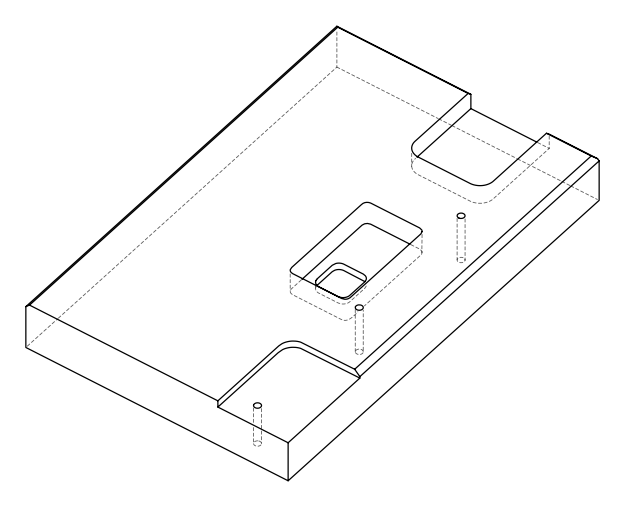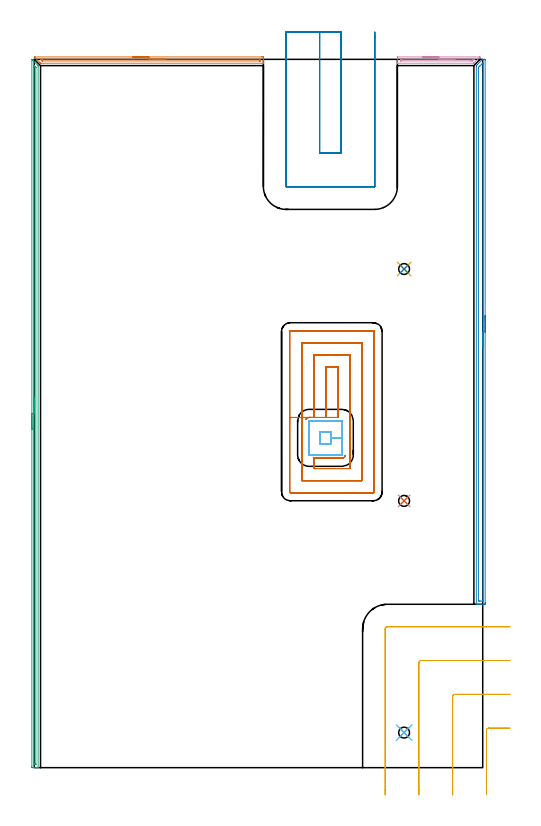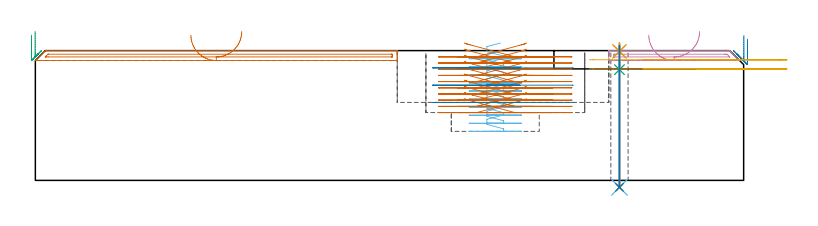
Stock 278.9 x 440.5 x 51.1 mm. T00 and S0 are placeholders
(PLAN: 14 operations, 6 tool changes, 43 min)
(1 AREA_MILL | FG_CHAMFER_SURFACE | UGT0205_001 | 2.41 min | 1105 mm3)
(2 AREA_MILL_1 | FG_CHAMFER_SURFACE_1 | UGT0205_001 | 5.6 min | 5180 mm3)
(3 AREA_MILL_2 | FG_CHAMFER_SURFACE_2 | UGT0205_001 | 7.18 min | 3330 mm3)
(4 AREA_MILL_3 | FG_CHAMFER_SURFACE_3 | UGT0205_001 | 0.95 min | 390 mm3)
(5 MILL_CORNER_NOTCH_RECTANGULAR | CORNER_NOTCH_RECTANGULAR | UGT0201_006 | Follow Part, ap 7, ae 75% | 2.08 min | 54230 mm3)
(6 MILL_RECTANGULAR_POCKET | POCKET_RECTANGULAR_STRAIGHT | UGT0201_132 | Follow Part, ap 3.5, ae 75% | 3.36 min | 37560 mm3)
(7 MILL_RECTANGULAR_POCKET_1 | POCKET_RECTANGULAR_STRAIGHT_1 | NXT0201_013 | Follow Part, ap 2.5, ae 75% | 17.71 min | 139403 mm3)
(8 MILL_SLOT | SLOT_PARTIAL_RECTANGULAR | UGT0201_006 | Follow Part, ap 7, ae 75% | 2.97 min | 156752 mm3)
(9 SPOT_DRILL | STEP1HOLE | NXT0321_9005460120000 | 0.03 min | 40 mm3)
(10 SPOT_DRILL_1 | STEP1HOLE_1 | NXT0321_9005460120000 | 0.03 min | 10 mm3)
(11 SPOT_DRILL_2 | STEP1HOLE_2 | NXT0321_9005460120000 | 0.03 min | 1 mm3)
(12 DRILL_THROUGH_HOLE_INTO_CENTER | STEP1HOLE | NXT0301_039 | 0.2 min | 1574 mm3)
(13 DRILL_THROUGH_HOLE_INTO_CENTER_1 | STEP1HOLE_1 | NXT0301_039 | 0.22 min | 1851 mm3)
(14 DRILL_THROUGH_HOLE_INTO_CENTER_2 | STEP1HOLE_2 | NXT0301_039 | 0.22 min | 1830 mm3)
(TOOL UGT0205_001 | Chamfer Mill 20 x 3 x 45 deg. | D20 FL50 Z2)
(TOOL UGT0201_006 | End Mill 28 mm | D28 FL25 Z2)
(TOOL UGT0201_132 | Carbide End Mill 14.0 | D14 FL30 Z4)
(TOOL NXT0201_013 | ENDMILL 10mm | D10 FL30 Z4)
(TOOL NXT0321_9005460120000 | NC Spot Drill, 142deg, 12mm, Carbide, Uncoated | D12 PA142 FL30 Z2)
(TOOL NXT0301_039 | Carbide Drill 6.8mm [860.1-0680-034A1-MM 2214] | D6.8 PA140 FL53 Z2)
(OP 1 AREA_MILL)
G17 G21 G94 G90
T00 M6
G54
G17 G0 G90 X61.25 Y442. S1061 M3
G43 Z61.1 H0
Z57.2
G94 G1 X61.288 Z56.328 F250.
X61.402 Z55.463
X61.591 Z54.612
X61.853 Z53.78
X62.187 Z52.974
X62.59 Z52.2
X63.058 Z51.464
X63.589 Z50.772
X64.179 Z50.129
X64.822 Z49.539
X65.514 Z49.008
X66.25 Z48.54
X67.024 Z48.137
X67.83 Z47.803
X68.662 Z47.541
X69.513 Z47.352
X70.378 Z47.238
X71.25 Z47.2
X141.262
X141.873 Y441.998 Z47.202
X142.477 Y441.992 Z47.203
X142.493 Y441.991 Z47.205
X142.5 Y441.389 Z47.806
Y439.962 Z49.234
Y439.604 Z49.592
Y438.886 Z50.314
Y438.591 Z50.609
X142.493 Y438.163 Z51.028
X142.49 Y438.102 Z51.089
X142.32 Y438.1 Z51.1
X4.202
X3.896 Y438.104 Z51.09
X3.733 Y438.265 Z50.931
X3.289 Y438.711 Z50.489
X0.329 Y441.671 Z47.528
X0.163 Y441.836 Z47.361
X0.031 Y441.973 Z47.225
X0.017 Y441.994 Z47.203
X0.031 Y441.999 Z47.199
X71.25 Y442. Z47.2
Y440.586 Z48.614
X140.175 Y440.585 Z48.615
X140.354 Y440.583 Z48.617
X140.472 Y440.579 Z48.621
X140.492 Y440.576 Z48.624
X140.495 Y440.572 Z48.628
X140.498 Y440.555 Z48.645
X140.499 Y440.496 Z48.704
X140.5 Y440.083 Z49.117
X140.498 Y439.604 Z49.596
X140.496 Y439.552 Z49.648
X140.491 Y439.528 Z49.672
X140.488 Y439.521 Z49.679
X140.443 Y439.519 Z49.681
X140.264 Y439.515 Z49.685
X140.175 Y439.514 Z49.686
X140.085
X5.185 Y439.515 Z49.685
X5.096 Y439.516 Z49.684
X5.007 Y439.518 Z49.682
X4.952 Y439.521 Z49.679
X4.916 Y439.546 Z49.654
X4.853 Y439.604 Z49.596
X4.202 Y440.249 Z48.951
X3.961 Y440.496 Z48.704
X3.888 Y440.573 Z48.627
X4.024 Y440.581 Z48.619
X4.114 Y440.584 Z48.616
X4.202 Y440.585 Z48.615
X5.007 Y440.586 Z48.614
X71.25
X72.121 Z48.652
X72.986 Z48.766
X73.838 Z48.955
X74.67 Z49.217
X75.476 Z49.551
X76.25 Z49.954
X76.986 Z50.423
X77.678 Z50.954
X78.321 Z51.543
X78.91 Z52.186
X79.441 Z52.878
X79.91 Z53.614
X80.313 Z54.388
X80.647 Z55.194
X80.909 Z56.026
X81.098 Z56.878
X81.212 Z57.743
X81.25 Z58.614
G0 Z61.1
M5
M2
(OP 2 AREA_MILL_1)
G17 G21 G94 G90
T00 M6
G54
G17 G0 G90 X280.4 Y281.05 S1061 M3
G43 Z61.1 H0
Z55.6
G94 G1 Y281.012 Z54.728 F250.
Y280.898 Z53.864
Y280.709 Z53.012
Y280.447 Z52.18
Y280.113 Z51.374
Y279.71 Z50.6
Y279.242 Z49.864
Y278.71 Z49.172
Y278.121 Z48.529
Y277.478 Z47.94
Y276.786 Z47.408
Y276.05 Z46.94
Y275.276 Z46.537
Y274.47 Z46.203
Y273.638 Z45.941
Y272.786 Z45.752
Y271.922 Z45.638
Y271.05 Z45.6
Y102.575
X280.399 Y102.217 Z45.601
X280.393 Y101.688 Z45.603
X280.391 Y101.608 Z45.605
X279.868 Y101.6 Z46.128
X278.094 Z47.901
X277.545 Z48.452
X277.206 Z48.79
X276.658 Z49.338
X276.319 Z49.676
X275.641 Z50.358
X275.306 Z50.693
X274.934 Z51.057
X274.903 Y101.609 Z51.088
X274.9 Y101.771 Z51.1
Y436.309
X274.904 Y436.605 Z51.09
X275.081 Y436.782 Z50.916
X275.304 Y437.005 Z50.695
X278.48 Y440.181 Z47.518
X278.537 Y440.239 Z47.459
X278.702 Y440.402 Z47.297
X278.781 Y440.478 Z47.219
X278.81 Y440.499 Z47.188
X278.981 Y440.5 Z47.018
X279.046 Z46.953
X279.868 Z46.126
X280.037 Z45.958
X280.206 Z45.789
X280.391 Y440.498 Z45.605
X280.396 Y440.329 Z45.604
X280.4 Y440.062 Z45.6
Y271.05
X278.986 Z47.014
Y104.004
X278.981 Y103.61 Z47.019
X278.494 Y103.601 Z47.506
X277.206 Y103.6 Z48.794
X276.719 Y103.601 Z49.281
X276.319 Y103.61 Z49.681
X276.314 Y104.004 Z49.686
Y104.009
Y435.421
X276.319 Y435.558 Z49.681
X276.69 Y435.937 Z49.31
X277.059 Y436.31 Z48.941
X278.468 Y437.719 Z47.532
X278.846 Y438.096 Z47.154
X278.915 Y438.162 Z47.085
X278.981 Y438.219 Z47.019
X278.986 Y438.096 Z47.014
Y438.091
Y271.05
Y270.178 Z47.052
Y269.314 Z47.166
Y268.462 Z47.355
Y267.63 Z47.617
Y266.824 Z47.951
Y266.05 Z48.354
Y265.314 Z48.823
Y264.622 Z49.354
Y263.979 Z49.943
Y263.39 Z50.586
Y262.858 Z51.278
Y262.39 Z52.014
Y261.987 Z52.788
Y261.653 Z53.594
Y261.391 Z54.426
Y261.202 Z55.278
Y261.088 Z56.143
Y261.05 Z57.014
G0 Z61.1
M5
M2
(OP 3 AREA_MILL_2)
G17 G21 G94 G90
T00 M6
G54
G17 G0 G90 X-1.5 Y210.25 S1061 M3
G43 Z61.1 H0
Z57.2
G94 G1 Y210.288 Z56.328 F250.
Y210.402 Z55.464
Y210.591 Z54.612
Y210.853 Z53.78
Y211.187 Z52.974
Y211.59 Z52.2
Y212.058 Z51.464
Y212.59 Z50.772
Y213.179 Z50.129
Y213.822 Z49.54
Y214.514 Z49.009
Y215.25 Z48.54
Y216.024 Z48.137
Y216.83 Z47.803
Y217.662 Z47.541
Y218.514 Z47.352
Y219.378 Z47.238
Y220.25 Z47.2
Y440.406
X-1.496 Y440.484 Z47.202
X-1.495 Y440.486 Z47.203
X-1.483 Y440.484 Z47.215
X-0.889 Y439.889 Z47.811
X2.146 Y436.855 Z50.844
X2.384 Y436.618 Z51.08
X2.39 Y436.611 Z51.085
X2.394 Y436.596 Z51.088
X2.4 Y436.318 Z51.1
Y0.161
X2.405 Y0.01 Z51.095
X2.342 Y0.007 Z51.033
X1.95 Y0. Z50.649
X1.554 Z50.254
X0.896 Z49.592
X-0.325 Z48.372
X-0.889 Z47.805
X-1.149 Y0.001 Z47.545
X-1.495 Y0.002 Z47.2
X-1.496 Y0.004 Z47.199
X-1.5 Y0.611 Z47.2
Y220.25
X-0.086 Z48.614
Y435.514
X-0.085 Y436.318 Z48.615
X-0.083 Y436.405 Z48.617
X-0.079 Y436.495 Z48.621
X-0.067 Y436.606 Z48.633
X0.004 Y436.54 Z48.704
X0.231 Y436.318 Z48.931
X0.896 Y435.65 Z49.596
X0.951 Y435.592 Z49.651
X0.976 Y435.563 Z49.676
X0.979 Y435.513 Z49.679
X0.983 Y435.425 Z49.683
X0.985 Y435.336 Z49.685
Y2.308
X0.984 Y2.218 Z49.684
X0.979 Y2.041 Z49.679
X0.977 Y2.008 Z49.677
X0.97 Y2.006 Z49.67
X0.946 Y2.003 Z49.646
X0.896 Y2.001 Z49.596
X0.399 Z49.099
X0.004 Y2.007 Z48.704
X-0.052 Y2.01 Z48.648
X-0.079 Y2.018 Z48.621
X-0.086 Y2.397 Z48.614
Y220.25
Y221.122 Z48.652
Y221.986 Z48.766
Y222.838 Z48.955
Y223.67 Z49.217
Y224.476 Z49.551
Y225.25 Z49.954
Y225.986 Z50.423
Y226.678 Z50.954
Y227.321 Z51.543
Y227.91 Z52.186
Y228.442 Z52.879
Y228.91 Z53.614
Y229.313 Z54.388
Y229.647 Z55.194
Y229.909 Z56.026
Y230.098 Z56.878
Y230.212 Z57.743
Y230.25 Z58.614
G0 Z61.1
M5
M2
(OP 4 AREA_MILL_3)
G17 G21 G94 G90
T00 M6
G54
G17 G0 G90 X241.55 Y442. S1061 M3
G43 Z61.1 H0
Z57.2
G94 G1 X241.588 Z56.328 F250.
X241.702 Z55.464
X241.891 Z54.612
X242.153 Z53.78
X242.487 Z52.974
X242.89 Z52.2
X243.358 Z51.464
X243.889 Z50.772
X244.479 Z50.129
X245.122 Z49.54
X245.814 Z49.008
X246.55 Z48.54
X247.324 Z48.137
X248.13 Z47.803
X248.962 Z47.541
X249.813 Z47.352
X250.678 Z47.238
X251.55 Z47.2
X277.085
X277.294 Y441.993 Z47.205
X277.137 Y441.836 Z47.361
X277.085 Y441.784 Z47.414
X274.012 Y438.711 Z50.486
X273.754 Y438.454 Z50.745
X273.665 Y438.365 Z50.834
X273.47 Y438.172 Z51.025
X273.395 Y438.104 Z51.089
X273.248 Y438.1 Z51.1
X225.867
X225.81 Y438.104 Z51.09
X225.806 Y438.122 Z51.072
X225.8 Y438.285 Z50.914
X225.801 Y441.992 Z47.206
X225.867 Y442. Z47.2
X251.55
Y440.586 Z48.614
X273.248 Y440.585 Z48.615
X273.336 Y440.583 Z48.617
X273.393 Y440.579 Z48.621
X273.414 Y440.576 Z48.624
X273.392 Y440.549 Z48.651
X273.345 Y440.496 Z48.704
X273.297 Y440.447 Z48.753
X273.248 Y440.397 Z48.803
X272.852 Y440.002 Z49.198
X272.452 Y439.604 Z49.596
X272.405 Y439.56 Z49.64
X272.362 Y439.521 Z49.679
X271.564 Y439.515 Z49.685
X271.476
X228.081
X227.992 Y439.517 Z49.683
X227.824 Y439.521 Z49.679
X227.81 Y439.604 Z49.596
X227.803 Y439.883 Z49.317
X227.805 Y440.496 Z48.704
X227.807 Y440.566 Z48.634
X227.809 Y440.578 Z48.622
X227.845 Y440.581 Z48.619
X227.904 Y440.584 Z48.616
X227.993 Y440.586 Z48.614
X228.081
X251.55
X252.422 Z48.652
X253.286 Z48.766
X254.138 Z48.955
X254.97 Z49.217
X255.776 Z49.551
X256.55 Z49.954
X257.286 Z50.423
X257.978 Z50.954
X258.621 Z51.543
X259.21 Z52.186
X259.741 Z52.878
X260.21 Z53.614
X260.613 Z54.388
X260.947 Z55.194
X261.209 Z56.026
X261.398 Z56.878
X261.512 Z57.743
X261.55 Z58.614
G0 Z61.1
M5
M2
(OP 5 MILL_CORNER_NOTCH_RECTANGULAR)
G17 G21 G94 G90
T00 M6
G54
G17 G0 G90 X295.9 Y24.6 S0 M3
G43 Z61.1 H0
Z47.5
G94 G1 X292.9 F250.
X282.593 F500.
G3 X281.2 Y23.207 R1.4
G1 Y-13.81
Y-16.81 F250.
G0 Z61.1
X295.9 Y45.6
Z47.5
G1 X292.9
X261.594 F500.
G3 X260.2 Y44.206 R1.4
G1 Y-14.
Y-17. F250.
G0 Z61.1
X295.9 Y66.6
Z47.5
G1 X292.9
X240.594 F500.
G3 X239.2 Y65.206 R1.4
G1 Y-14.
Y-17. F250.
G0 Z61.1
X295.9 Y87.6
Z47.5
G1 X292.9
X219.594 F500.
G3 X218.2 Y86.206 R1.4
G1 Y-14.
Y-17. F250.
G0 Z61.1
X295.9 Y24.6
Z43.9
G1 X292.9
X282.593 F500.
G3 X281.2 Y23.207 R1.4
G1 Y-13.81
Y-16.81 F250.
G0 Z61.1
X295.9 Y45.6
Z43.9
G1 X292.9
X261.594 F500.
G3 X260.2 Y44.206 R1.4
G1 Y-14.
Y-17. F250.
G0 Z61.1
X295.9 Y66.6
Z43.9
G1 X292.9
X240.594 F500.
G3 X239.2 Y65.206 R1.4
G1 Y-14.
Y-17. F250.
G0 Z61.1
X295.9 Y87.6
Z43.9
G1 X292.9
X219.594 F500.
G3 X218.2 Y86.206 R1.4
G1 Y-14.
Y-17. F250.
G0 Z61.1
M5
M2
(OP 6 MILL_RECTANGULAR_POCKET)
G17 G21 G94 G90
T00 M6
G54
G17 G0 G90 X183.164 Y208.8 S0 M3
G43 Z61.1 H0
Z54.1
G94 G1 X177.8 Z52.663 F250.
Y201.4 Z50.68
X184.4 Z48.911
Y205.1 Z47.92
Y208.8 F500.
X177.8
Y201.4
X184.4
Y205.1
X191.4
Y215.6
G3 X191.2 Y215.8 R0.2
G1 X171.
G3 X170.8 Y215.6 R0.2
G1 Y194.6
G3 X171. Y194.4 R0.2
G1 X191.2
G3 X191.4 Y194.6 R0.2
G1 Y205.1
Y206.1
G0 X183.164 Y208.8 Z50.92
G1 X177.8 Z49.483 F250.
Y201.4 Z47.5
X184.4 Z45.731
Y205.1 Z44.74
Y208.8 F500.
X177.8
Y201.4
X184.4
Y205.1
X191.4
Y215.6
G3 X191.2 Y215.8 R0.2
G1 X171.
G3 X170.8 Y215.6 R0.2
G1 Y194.6
G3 X171. Y194.4 R0.2
G1 X191.2
G3 X191.4 Y194.6 R0.2
G1 Y205.1
Y206.1
G0 X183.164 Y208.8 Z47.74
G1 X177.8 Z46.303 F250.
Y201.4 Z44.32
X184.4 Z42.551
Y205.1 Z41.56
Y208.8 F500.
X177.8
Y201.4
X184.4
Y205.1
X191.4
Y215.6
G3 X191.2 Y215.8 R0.2
G1 X171.
G3 X170.8 Y215.6 R0.2
G1 Y194.6
G3 X171. Y194.4 R0.2
G1 X191.2
G3 X191.4 Y194.6 R0.2
G1 Y205.1
Y206.1
G0 X183.164 Y208.8 Z44.56
G1 X177.8 Z43.123 F250.
Y201.4 Z41.14
X184.4 Z39.371
Y205.1 Z38.38
Y208.8 F500.
X177.8
Y201.4
X184.4
Y205.1
X191.4
Y215.6
G3 X191.2 Y215.8 R0.2
G1 X171.
G3 X170.8 Y215.6 R0.2
G1 Y194.6
G3 X171. Y194.4 R0.2
G1 X191.2
G3 X191.4 Y194.6 R0.2
G1 Y205.1
Y206.1
G0 X183.164 Y208.8 Z41.38
G1 X177.8 Z39.943 F250.
Y201.4 Z37.96
X184.4 Z36.191
Y205.1 Z35.2
Y208.8 F500.
X177.8
Y201.4
X184.4
Y205.1
X191.4
Y215.6
G3 X191.2 Y215.8 R0.2
G1 X171.
G3 X170.8 Y215.6 R0.2
G1 Y194.6
G3 X171. Y194.4 R0.2
G1 X191.2
G3 X191.4 Y194.6 R0.2
G1 Y205.1
Y206.1
G0 X183.164 Y208.8 Z38.2
G1 X177.8 Z36.763 F250.
Y201.4 Z34.78
X184.4 Z33.011
Y205.1 Z32.02
Y208.8 F500.
X177.8
Y201.4
X184.4
Y205.1
X191.4
Y215.6
G3 X191.2 Y215.8 R0.2
G1 X171.
G3 X170.8 Y215.6 R0.2
G1 Y194.6
G3 X171. Y194.4 R0.2
G1 X191.2
G3 X191.4 Y194.6 R0.2
G1 Y205.1
Y206.1
G0 X183.164 Y208.8 Z35.02
G1 X177.8 Z33.583 F250.
Y201.4 Z31.6
X184.4 Z29.831
Y205.1 Z28.84
Y208.8 F500.
X177.8
Y201.4
X184.4
Y205.1
X191.4
Y215.6
G3 X191.2 Y215.8 R0.2
G1 X171.
G3 X170.8 Y215.6 R0.2
G1 Y194.6
G3 X171. Y194.4 R0.2
G1 X191.2
G3 X191.4 Y194.6 R0.2
G1 Y205.1
Y206.1
G0 X183.164 Y208.8 Z31.84
G1 X177.8 Z30.403 F250.
Y201.4 Z28.42
X184.4 Z26.651
Y205.1 Z25.66
Y208.8 F500.
X177.8
Y201.4
X184.4
Y205.1
X191.4
Y215.6
G3 X191.2 Y215.8 R0.2
G1 X171.
G3 X170.8 Y215.6 R0.2
G1 Y194.6
G3 X171. Y194.4 R0.2
G1 X191.2
G3 X191.4 Y194.6 R0.2
G1 Y205.1
Y206.1
G0 X183.164 Y208.8 Z28.66
G1 X177.8 Z27.223 F250.
Y201.4 Z25.24
X184.4 Z23.471
Y205.1 Z22.48
Y208.8 F500.
X177.8
Y201.4
X184.4
Y205.1
X191.4
Y215.6
G3 X191.2 Y215.8 R0.2
G1 X171.
G3 X170.8 Y215.6 R0.2
G1 Y194.6
G3 X171. Y194.4 R0.2
G1 X191.2
G3 X191.4 Y194.6 R0.2
G1 Y205.1
Y206.1
G0 X183.164 Y208.8 Z25.48
G1 X177.8 Z24.043 F250.
Y201.4 Z22.06
X184.4 Z20.291
Y205.1 Z19.3
Y208.8 F500.
X177.8
Y201.4
X184.4
Y205.1
X191.4
Y215.6
G3 X191.2 Y215.8 R0.2
G1 X171.
G3 X170.8 Y215.6 R0.2
G1 Y194.6
G3 X171. Y194.4 R0.2
G1 X191.2
G3 X191.4 Y194.6 R0.2
G1 Y205.1
Y206.1
G0 Z61.1
M5
M2
(OP 7 MILL_RECTANGULAR_POCKET_1)
G17 G21 G94 G90
T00 M6
G54
G17 G0 G90 X169.014 Y216.526 S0 M3
G43 Z61.1 H0
Z54.1
G94 G1 X169.183 Y216.855 Z54.001 F250.
X169.295 Y217.022 Z53.947
X169.353 Y217.088 Z53.923
X169.651 Y217.358 Z53.816
X169.809 Y217.464 Z53.765
X169.991 Y217.55 Z53.711
X170.29 Y217.678 Z53.624
X170.572 Y217.76 Z53.545
X170.821 Y217.799 Z53.477
X171.285 Y217.811 Z53.353
X172.101 Y217.8 Z53.134
X188.8 Z48.66
Y249.2 F500.
X181.3
Y217.8
G0 X193.328 Y194.049 Z54.1
G1 X193.221 Y193.726 Z54.009 F250.
X193.002 Y193.33 Z53.888
X192.862 Y193.16 Z53.828
X192.711 Y192.993 Z53.768
X192.547 Y192.847 Z53.709
X192.356 Y192.72 Z53.648
X192.159 Y192.625 Z53.589
X191.961 Y192.53 Z53.53
X191.518 Y192.412 Z53.408
X191.299 Y192.395 Z53.349
X190.707 Y192.4 Z53.19
X173.8 Z48.66
Y186. F500.
X196.3
Y256.7
X173.8
Y217.8
X172.101
X171.285 Y217.811
X170.865 Y217.8
X166.3
Y178.5
X203.8
Y264.2
X166.3
Y217.8
X158.8
Y171.4
G3 X159.2 Y171. R0.4
G1 X210.9
G3 X211.3 Y171.4 R0.4
G1 Y271.3
G3 X210.9 Y271.7 R0.4
G1 X159.2
G3 X158.8 Y271.3 R0.4
G1 Y217.8
Y216.8
G0 X169.014 Y216.526 Z51.66
G1 X169.183 Y216.855 Z51.561 F250.
X169.295 Y217.022 Z51.507
X169.534 Y217.265 Z51.416
X169.809 Y217.464 Z51.325
X169.991 Y217.55 Z51.271
X170.29 Y217.678 Z51.184
X170.572 Y217.76 Z51.105
X170.821 Y217.799 Z51.037
X171.285 Y217.811 Z50.913
X172.101 Y217.8 Z50.694
X188.8 Z46.22
Y249.2 F500.
X181.3
Y217.8
G0 X193.328 Y194.049 Z51.66
G1 X193.221 Y193.726 Z51.569 F250.
X193.002 Y193.33 Z51.448
X192.862 Y193.16 Z51.388
X192.711 Y192.993 Z51.328
X192.547 Y192.847 Z51.27
X192.326 Y192.703 Z51.199
X192.127 Y192.61 Z51.14
X191.928 Y192.518 Z51.081
X191.518 Y192.412 Z50.968
X191.299 Y192.395 Z50.909
X190.707 Y192.4 Z50.75
X173.8 Z46.22
Y186. F500.
X196.3
Y256.7
X173.8
Y217.8
X172.101
X171.285 Y217.811
X170.865 Y217.8
X166.3
Y178.5
X203.8
Y264.2
X166.3
Y217.8
X158.8
Y171.4
G3 X159.2 Y171. R0.4
G1 X210.9
G3 X211.3 Y171.4 R0.4
G1 Y271.3
G3 X210.9 Y271.7 R0.4
G1 X159.2
G3 X158.8 Y271.3 R0.4
G1 Y217.8
Y216.8
G0 X169.014 Y216.526 Z49.22
G1 X169.183 Y216.855 Z49.121 F250.
X169.295 Y217.022 Z49.067
X169.534 Y217.265 Z48.976
X169.809 Y217.464 Z48.885
X169.991 Y217.55 Z48.831
X170.29 Y217.678 Z48.744
X170.572 Y217.76 Z48.665
X170.821 Y217.799 Z48.597
X171.285 Y217.811 Z48.473
X172.101 Y217.8 Z48.254
X188.8 Z43.78
Y249.2 F500.
X181.3
Y217.8
G0 X193.326 Y194.051 Z49.22
G1 X193.173 Y193.624 Z49.098 F250.
X192.866 Y193.149 Z48.947
X192.71 Y192.992 Z48.888
X192.546 Y192.846 Z48.829
X192.058 Y192.569 Z48.678
X191.518 Y192.412 Z48.528
X191.299 Y192.395 Z48.469
X190.707 Y192.4 Z48.31
X173.8 Z43.78
Y186. F500.
X196.3
Y256.7
X173.8
Y217.8
X172.101
X171.285 Y217.811
X170.865 Y217.8
X166.3
Y178.5
X203.8
Y264.2
X166.3
Y217.8
X158.8
Y171.4
G3 X159.2 Y171. R0.4
G1 X210.9
G3 X211.3 Y171.4 R0.4
G1 Y271.3
G3 X210.9 Y271.7 R0.4
G1 X159.2
G3 X158.8 Y271.3 R0.4
G1 Y217.8
Y216.8
G0 X169.014 Y216.526 Z46.78
G1 X169.183 Y216.855 Z46.681 F250.
X169.295 Y217.022 Z46.627
X169.534 Y217.265 Z46.536
X169.809 Y217.464 Z46.445
X169.991 Y217.55 Z46.391
X170.29 Y217.678 Z46.304
X170.572 Y217.76 Z46.225
X170.821 Y217.799 Z46.157
X171.285 Y217.811 Z46.033
X172.101 Y217.8 Z45.814
X188.8 Z41.34
Y249.2 F500.
X181.3
Y217.8
G0 X193.327 Y194.049 Z46.78
G1 X193.175 Y193.623 Z46.659 F250.
X192.866 Y193.147 Z46.507
X192.711 Y192.992 Z46.448
X192.547 Y192.847 Z46.389
X192.323 Y192.7 Z46.318
X192.123 Y192.609 Z46.259
X191.924 Y192.517 Z46.2
X191.518 Y192.412 Z46.088
X191.299 Y192.395 Z46.029
X190.689 Y192.4 Z45.865
X173.8 Z41.34
Y186. F500.
X196.3
Y256.7
X173.8
Y217.8
X172.101
X171.285 Y217.811
X170.865 Y217.8
X166.3
Y178.5
X203.8
Y264.2
X166.3
Y217.8
X158.8
Y171.4
G3 X159.2 Y171. R0.4
G1 X210.9
G3 X211.3 Y171.4 R0.4
G1 Y271.3
G3 X210.9 Y271.7 R0.4
G1 X159.2
G3 X158.8 Y271.3 R0.4
G1 Y217.8
Y216.8
G0 X169.014 Y216.526 Z44.34
G1 X169.183 Y216.855 Z44.241 F250.
X169.295 Y217.022 Z44.187
X169.534 Y217.265 Z44.096
X169.809 Y217.464 Z44.005
X169.991 Y217.55 Z43.951
X170.29 Y217.678 Z43.864
X170.572 Y217.76 Z43.785
X170.821 Y217.799 Z43.717
X171.285 Y217.811 Z43.593
X172.101 Y217.8 Z43.374
X188.8 Z38.9
Y249.2 F500.
X181.3
Y217.8
G0 X193.327 Y194.048 Z44.34
G1 X193.173 Y193.618 Z44.218 F250.
X192.866 Y193.148 Z44.067
X192.711 Y192.993 Z44.008
X192.547 Y192.847 Z43.95
X192.328 Y192.704 Z43.879
X192.129 Y192.611 Z43.821
X191.93 Y192.519 Z43.762
X191.518 Y192.412 Z43.648
X191.299 Y192.395 Z43.589
X190.689 Y192.4 Z43.425
X173.8 Z38.9
Y186. F500.
X196.3
Y256.7
X173.8
Y217.8
X172.101
X171.285 Y217.811
X170.865 Y217.8
X166.3
Y178.5
X203.8
Y264.2
X166.3
Y217.8
X158.8
Y171.4
G3 X159.2 Y171. R0.4
G1 X210.9
G3 X211.3 Y171.4 R0.4
G1 Y271.3
G3 X210.9 Y271.7 R0.4
G1 X159.2
G3 X158.8 Y271.3 R0.4
G1 Y217.8
Y216.8
G0 X169.014 Y216.526 Z41.9
G1 X169.183 Y216.855 Z41.801 F250.
X169.295 Y217.022 Z41.747
X169.534 Y217.265 Z41.656
X169.809 Y217.464 Z41.565
X169.991 Y217.55 Z41.511
X170.29 Y217.678 Z41.424
X170.572 Y217.76 Z41.345
X170.821 Y217.799 Z41.277
X171.285 Y217.811 Z41.153
X172.101 Y217.8 Z40.934
X188.8 Z36.46
Y249.2 F500.
X181.3
Y217.8
G0 X193.328 Y194.048 Z41.9
G1 X193.171 Y193.614 Z41.776 F250.
X192.866 Y193.148 Z41.627
X192.711 Y192.993 Z41.568
X192.547 Y192.847 Z41.51
X192.326 Y192.703 Z41.439
X192.127 Y192.611 Z41.38
X191.928 Y192.518 Z41.321
X191.518 Y192.412 Z41.208
X191.299 Y192.395 Z41.149
X190.707 Y192.4 Z40.99
X173.8 Z36.46
Y186. F500.
X196.3
Y256.7
X173.8
Y217.8
X172.101
X171.285 Y217.811
X170.865 Y217.8
X166.3
Y178.5
X203.8
Y264.2
X166.3
Y217.8
X158.8
Y171.4
G3 X159.2 Y171. R0.4
G1 X210.9
G3 X211.3 Y171.4 R0.4
G1 Y271.3
G3 X210.9 Y271.7 R0.4
G1 X159.2
G3 X158.8 Y271.3 R0.4
G1 Y217.8
Y216.8
G0 X169.014 Y216.526 Z39.46
G1 X169.183 Y216.855 Z39.361 F250.
X169.295 Y217.022 Z39.307
X169.534 Y217.265 Z39.216
X169.809 Y217.464 Z39.125
X169.991 Y217.55 Z39.071
X170.29 Y217.678 Z38.984
X170.572 Y217.76 Z38.905
X170.821 Y217.799 Z38.837
X171.285 Y217.811 Z38.713
X172.101 Y217.8 Z38.495
X188.8 Z34.02
Y249.2 F500.
X181.3
Y217.8
G0 X193.327 Y194.05 Z39.46
G1 X193.175 Y193.623 Z39.338 F250.
X192.866 Y193.147 Z39.186
X192.71 Y192.992 Z39.128
X192.546 Y192.846 Z39.069
X192.058 Y192.569 Z38.918
X191.518 Y192.412 Z38.768
X191.299 Y192.395 Z38.709
X190.707 Y192.4 Z38.55
X173.8 Z34.02
Y186. F500.
X196.3
Y256.7
X173.8
Y217.8
X172.101
X171.285 Y217.811
X170.865 Y217.8
X166.3
Y178.5
X203.8
Y264.2
X166.3
Y217.8
X158.8
Y171.4
G3 X159.2 Y171. R0.4
G1 X210.9
G3 X211.3 Y171.4 R0.4
G1 Y271.3
G3 X210.9 Y271.7 R0.4
G1 X159.2
G3 X158.8 Y271.3 R0.4
G1 Y217.8
Y216.8
G0 X169.014 Y216.526 Z37.02
G1 X169.183 Y216.855 Z36.921 F250.
X169.295 Y217.022 Z36.867
X169.534 Y217.265 Z36.776
X169.809 Y217.464 Z36.685
X169.991 Y217.55 Z36.631
X170.29 Y217.678 Z36.544
X170.572 Y217.76 Z36.465
X170.821 Y217.799 Z36.397
X171.285 Y217.811 Z36.273
X172.101 Y217.8 Z36.055
X188.8 Z31.58
Y249.2 F500.
X181.3
Y217.8
G0 X193.328 Y194.048 Z37.02
G1 X193.178 Y193.621 Z36.899 F250.
X192.865 Y193.144 Z36.746
X192.71 Y192.992 Z36.688
X192.546 Y192.846 Z36.629
X192.058 Y192.569 Z36.478
X191.518 Y192.412 Z36.328
X191.299 Y192.395 Z36.269
X190.707 Y192.4 Z36.11
X173.8 Z31.58
Y186. F500.
X196.3
Y256.7
X173.8
Y217.8
X172.101
X171.285 Y217.811
X170.865 Y217.8
X166.3
Y178.5
X203.8
Y264.2
X166.3
Y217.8
X158.8
Y171.4
G3 X159.2 Y171. R0.4
G1 X210.9
G3 X211.3 Y171.4 R0.4
G1 Y271.3
G3 X210.9 Y271.7 R0.4
G1 X159.2
G3 X158.8 Y271.3 R0.4
G1 Y217.8
Y216.8
G0 X169.014 Y216.526 Z34.58
G1 X169.183 Y216.855 Z34.481 F250.
X169.295 Y217.022 Z34.427
X169.534 Y217.265 Z34.336
X169.809 Y217.464 Z34.245
X169.991 Y217.55 Z34.191
X170.29 Y217.678 Z34.104
X170.572 Y217.76 Z34.025
X170.821 Y217.799 Z33.957
X171.285 Y217.811 Z33.833
X172.101 Y217.8 Z33.615
X172.135 Z33.605
X188.8 Z29.14
Y249.2 F500.
X181.3
Y217.8
G0 X193.328 Y194.048 Z34.58
G1 X193.178 Y193.621 Z34.459 F250.
X192.865 Y193.144 Z34.306
X192.71 Y192.992 Z34.248
X192.546 Y192.846 Z34.189
X192.058 Y192.569 Z34.038
X191.518 Y192.412 Z33.888
X191.299 Y192.395 Z33.829
X190.707 Y192.4 Z33.67
X173.8 Z29.14
Y186. F500.
X196.3
Y256.7
X173.8
Y217.8
X172.101
X171.285 Y217.811
X170.865 Y217.8
X166.3
Y178.5
X203.8
Y264.2
X166.3
Y217.8
X158.8
Y171.4
G3 X159.2 Y171. R0.4
G1 X210.9
G3 X211.3 Y171.4 R0.4
G1 Y271.3
G3 X210.9 Y271.7 R0.4
G1 X159.2
G3 X158.8 Y271.3 R0.4
G1 Y217.8
Y216.8
G0 X169.014 Y216.526 Z32.14
G1 X169.183 Y216.855 Z32.041 F250.
X169.295 Y217.022 Z31.987
X169.534 Y217.265 Z31.896
X169.809 Y217.464 Z31.805
X169.991 Y217.55 Z31.751
X170.29 Y217.678 Z31.664
X170.572 Y217.76 Z31.585
X170.821 Y217.799 Z31.517
X171.285 Y217.811 Z31.393
X172.101 Y217.8 Z31.175
X172.135 Z31.165
X188.8 Z26.7
Y249.2 F500.
X181.3
Y217.8
G0 X193.328 Y194.048 Z32.14
G1 X193.178 Y193.621 Z32.019 F250.
X192.865 Y193.144 Z31.866
X192.71 Y192.992 Z31.808
X192.546 Y192.846 Z31.749
X192.058 Y192.569 Z31.598
X191.518 Y192.412 Z31.448
X191.299 Y192.395 Z31.389
X190.707 Y192.4 Z31.23
X173.8 Z26.7
Y186. F500.
X196.3
Y256.7
X173.8
Y217.8
X172.101
X171.285 Y217.811
X170.865 Y217.8
X166.3
Y178.5
X203.8
Y264.2
X166.3
Y217.8
X158.8
Y171.4
G3 X159.2 Y171. R0.4
G1 X210.9
G3 X211.3 Y171.4 R0.4
G1 Y271.3
G3 X210.9 Y271.7 R0.4
G1 X159.2
G3 X158.8 Y271.3 R0.4
G1 Y217.8
Y216.8
G0 Z61.1
M5
M2
(OP 8 MILL_SLOT)
G17 G21 G94 G90
T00 M6
G54
G17 G0 G90 X177.5 Y457.5 S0 M3
G43 Z61.1 H0
Z44.3
G94 G1 Y454.5 F250.
Y382.2 F500.
X190.8
Y454.5
Y457.5 F250.
X156.5
Y454.5
Y361.4 F500.
G3 X156.7 Y361.2 R0.2
G1 X211.6
G3 X211.8 Y361.4 R0.2
G1 Y454.5
Y457.5 F250.
G0 X177.5 Z37.5
G1 Y454.5
Y382.2 F500.
X190.8
Y454.5
Y457.5 F250.
X156.5
Y454.5
Y361.4 F500.
G3 X156.7 Y361.2 R0.2
G1 X211.6
G3 X211.8 Y361.4 R0.2
G1 Y454.5
Y457.5 F250.
G0 X177.5 Z30.7
G1 Y454.5
Y382.2 F500.
X190.8
Y454.5
Y457.5 F250.
X156.5
Y454.5
Y361.4 F500.
G3 X156.7 Y361.2 R0.2
G1 X211.6
G3 X211.8 Y361.4 R0.2
G1 Y454.5
Y457.5 F250.
G0 Z61.1
M5
M2
(OP 9 SPOT_DRILL)
G17 G21 G94 G90
T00 M6
G54
G17 G0 G90 X230. Y21.8 S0 M3
G43 Z61.1 H0
G94 G81 G98 Z43.607 F250. R46.9
G80
M5
M2
(OP 10 SPOT_DRILL_1)
G17 G21 G94 G90
T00 M6
G54
G17 G0 G90 X230. Y165.9 S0 M3
G43 Z61.1 H0
G94 G81 G98 Z50.807 F250. R54.1
G80
M5
M2
(OP 11 SPOT_DRILL_2)
G17 G21 G94 G90
T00 M6
G54
G17 G0 G90 X230. Y310.1 S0 M3
G43 Z61.1 H0
G94 G81 G98 Z50.807 F250. R54.1
G80
M5
M2
(OP 12 DRILL_THROUGH_HOLE_INTO_CENTER)
G17 G21 G94 G90
T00 M6
G54
G17 G0 G90 X230. Y21.8 S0 M3
G43 Z61.1 H1
G94 G73 G98 Z-2.737 F250. Q6.662 R45.9
G80
M5
M2
(OP 13 DRILL_THROUGH_HOLE_INTO_CENTER_1)
G17 G21 G94 G90
T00 M6
G54
G17 G0 G90 X230. Y165.9 S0 M3
G43 Z61.1 H1
G94 G73 G98 Z-2.737 F250. Q6.73 R53.1
G80
M5
M2
(OP 14 DRILL_THROUGH_HOLE_INTO_CENTER_2)
G17 G21 G94 G90
T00 M6
G54
G17 G0 G90 X230. Y310.1 S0 M3
G43 Z61.1 H1
G94 G73 G98 Z-2.737 F250. Q6.73 R53.1
G80
M5
M2
